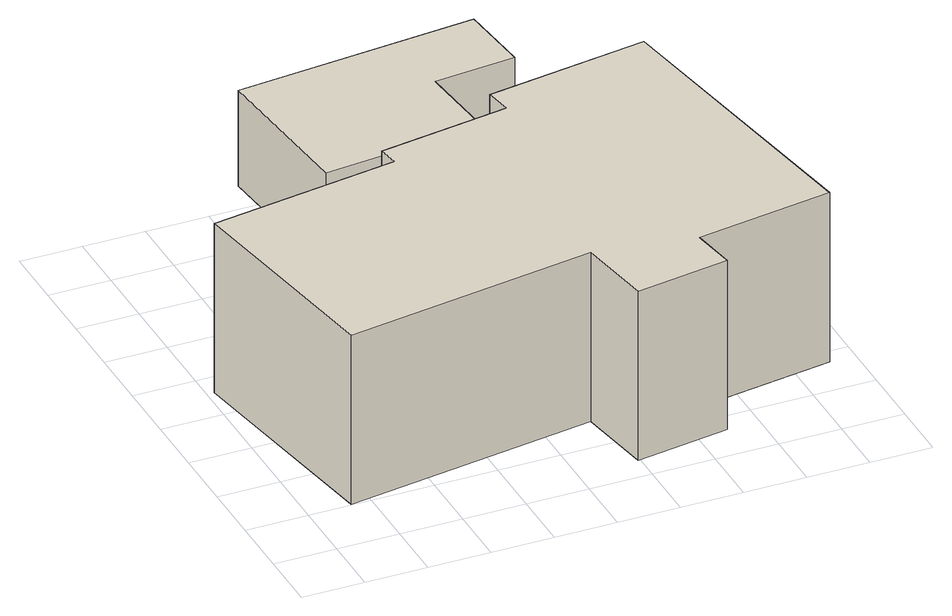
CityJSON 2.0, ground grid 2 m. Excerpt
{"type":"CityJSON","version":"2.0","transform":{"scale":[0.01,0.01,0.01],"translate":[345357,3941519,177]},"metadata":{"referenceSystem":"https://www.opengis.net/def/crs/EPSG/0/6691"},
"CityObjects":{
"building1":{"type":"Building","attributes":{"usage":"411","measuredHeight":6.7,"storeysAboveGround":1,"BuildingIDAttribute.prefecture":"14","BuildingIDAttribute.city":"14151","BuildingDetailAttribute.totalFloorArea":138.14,"BuildingDetailAttribute.buildingFootprintArea":138.14,"BuildingDetailAttribute.buildingStructureType":"601","BuildingDetailAttribute.buildingStructureOrgType":"1","BuildingDetailAttribute.orgUsage":"10","BuildingDetailAttribute.surveyYear":2015,"BuildingLandSlideRiskAttribute.description":"1","BuildingLandSlideRiskAttribute.areaType":"1"},"geometry":[{"type":"Solid","lod":"1","boundaries":[[[[0,1,2,3,4,5,6,7,8,9,10,11]],[[10,12,13,11]],[[9,14,12,10]],[[8,15,14,9]],[[7,16,15,8]],[[6,17,16,7]],[[5,18,17,6]],[[4,19,18,5]],[[3,20,19,4]],[[2,21,20,3]],[[1,22,21,2]],[[0,23,22,1]],[[11,13,23,0]],[[12,14,15,16,17,18,19,20,21,22,23,13]]]]}]},
"building2":{"type":"Building","attributes":{"usage":"411","measuredHeight":3.8,"storeysAboveGround":1,"BuildingIDAttribute.prefecture":"14","BuildingIDAttribute.city":"14151","BuildingDetailAttribute.totalFloorArea":29.53,"BuildingDetailAttribute.buildingFootprintArea":29.53,"BuildingDetailAttribute.buildingStructureType":"601","BuildingDetailAttribute.buildingStructureOrgType":"1","BuildingDetailAttribute.orgUsage":"10","BuildingDetailAttribute.surveyYear":2015,"BuildingLandSlideRiskAttribute.description":"1","BuildingLandSlideRiskAttribute.areaType":"1"},"geometry":[{"type":"Solid","lod":"1","boundaries":[[[[24,25,26,27,28,29]],[[28,30,31,29]],[[27,32,30,28]],[[26,33,32,27]],[[25,34,33,26]],[[24,35,34,25]],[[29,31,35,24]],[[30,32,33,34,35,31]]]]}]}
},
"vertices":[
[1717,347,12],[1274,277,12],[1297,131,12],[993,82,12],[954,333,12],[138,203,12],[24,920,12],[638,1016,12],[628,1082,12],[1052,1149,12],[1038,1235,12],[1563,1318,12],[1038,1235,589],[1563,1318,589],[1052,1149,589],[628,1082,589],[638,1016,589],[24,920,589],[138,203,589],[954,333,589],[993,82,589],[1297,131,589],[1274,277,589],[1717,347,589],
[1209,1731,192],[1232,1492,192],[968,1466,192],[994,1192,192],[479,1141,192],[429,1655,192],[479,1141,519],[429,1655,519],[994,1192,519],[968,1466,519],[1232,1492,519],[1209,1731,519]
]}
